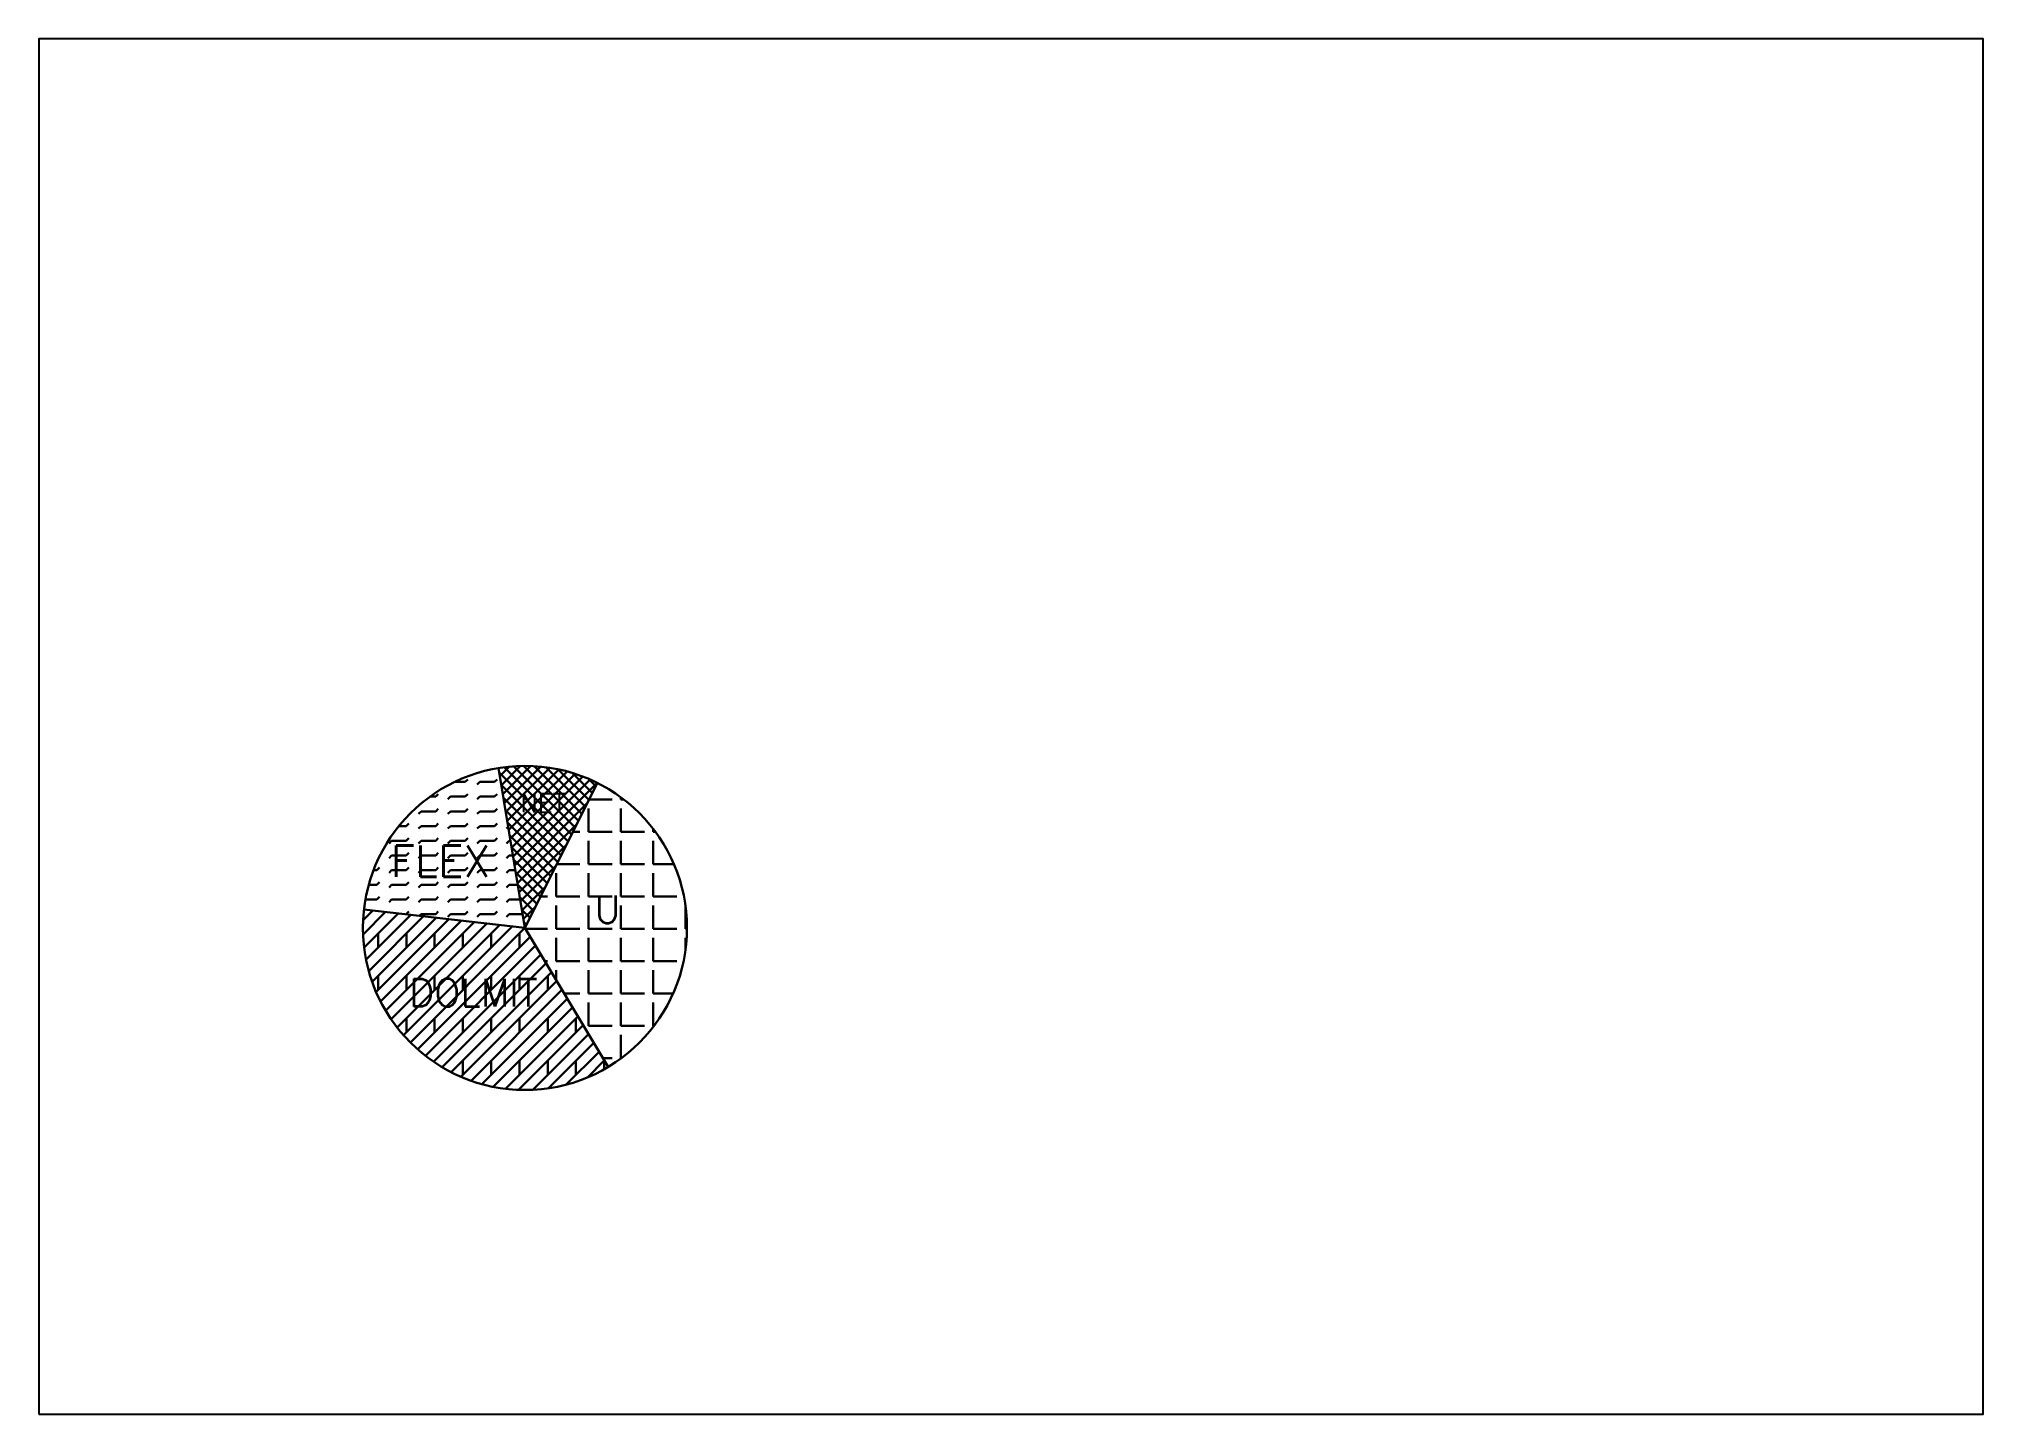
# Model space of a CAD drawing. Header units: millimetres. Extents: x 0 to 420, y 0 to 297.
import ezdxf

# ---------------------------------------------------------------- set-up
doc = ezdxf.new("R2010")
doc.units = ezdxf.units.MM
doc.layers.add('Kontury', color=7, linetype='Continuous', lineweight=30)
doc.layers.add('Pomocnicza', color=90, linetype='Continuous')
doc.styles.add('TECH', font='simplex.shx')

msp = doc.modelspace()

# ---------------------------------------------------------------- hatches: boundary and pattern name
at = {"layer": 'Kontury'}
h = msp.add_hatch(dxfattribs=at)
h.set_pattern_fill('FLEX', color=256, scale=0.5)
h.paths.add_polyline_path([(99.31, 139.53, 0.334933), (70.23, 109), (105, 105)])
h.paths.add_polyline_path([(74.3, 114.3), (99.74, 114.3), (99.74, 124.51), (74.3, 124.51)], flags=24)
h = msp.add_hatch(dxfattribs=at)
h.set_pattern_fill('NET', color=256, scale=0.5, angle=45)
h.paths.add_polyline_path([(120.64, 136.31, 0.157926), (99.31, 139.53), (105, 105)])
h.paths.add_polyline_path([(103, 129), (115.48, 129), (115.48, 135), (103, 135)], flags=24)
h = msp.add_hatch(dxfattribs=at)
h.set_pattern_fill('ANGLE', color=256)
h.set_pattern_definition([(0, (0, 0), (0, 6.985), [5.08, -1.905]), (90, (0, 0), (-6.985, 4e-16), [5.08, -1.905])])
h.paths.add_polyline_path([(120.64, 136.31), (105, 105), (122.97, 74.97, 0.263749), (140, 105, 0.284224)])
h.paths.add_polyline_path([(118.5, 104.5), (125.5, 104.5), (125.5, 113.5), (118.5, 113.5)], flags=24)
h = msp.add_hatch(dxfattribs=at)
h.set_pattern_fill('DOLMIT', color=256, scale=0.34, angle=45)
h.paths.add_polyline_path([(105, 105), (70.23, 109, 0.028662), (70, 105, 0.582593), (122.97, 74.97)])
h.paths.add_polyline_path([(78.5, 86.5), (111.79, 86.5), (111.79, 95.5), (78.5, 95.5)], flags=24)

# ---------------------------------------------------------------- linework, layer by layer
for q in [(99.31, 139.53), (120.64, 136.31), (70.23, 109), (122.97, 74.97)]:
    msp.add_line((105, 105), q, dxfattribs=at)
msp.add_circle((105, 105), 35, dxfattribs=at)
at = {"layer": 'Pomocnicza'}
msp.add_lwpolyline([(0, 0), (420, 0), (420, 297), (0, 297)], close=True, dxfattribs=at)

# ---------------------------------------------------------------- texts
at = {"layer": 'Kontury', "style": 'TECH'}
for s, height, p in [('NET', 4, (104, 130)), ('FLEX', 6.806, (76, 116)), ('U', 6, (120, 106)), ('DOLMIT', 6, (80, 88))]:
    msp.add_text(s, height=height, dxfattribs=at).set_placement(p)

doc.saveas('drawing.dxf')
